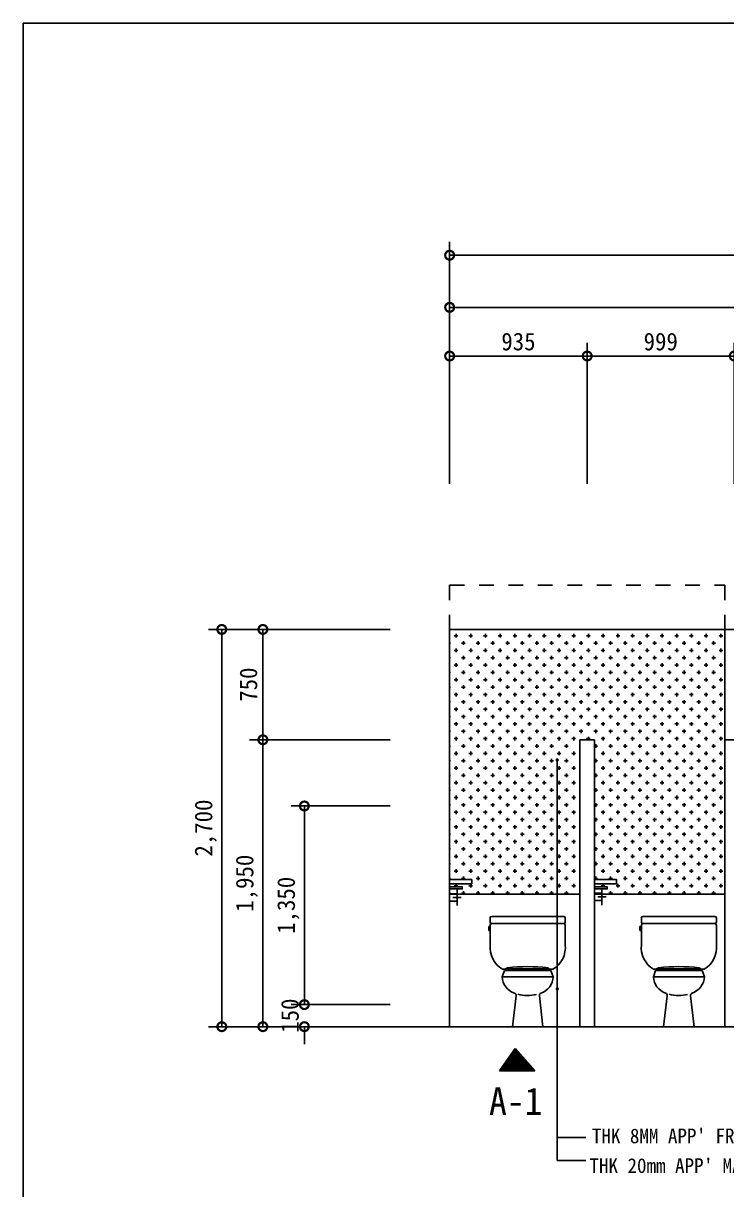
# Model space of a CAD drawing. Header units: inches. Extents: x -1249499 to 290957, y -589671 to 1013543.
# Drawn here: x -1079061 to -1074281, y 247884 to 255812 of the extents above; entities that cross this region are included whole.
import ezdxf

# ---------------------------------------------------------------- set-up
doc = ezdxf.new("R2010")
doc.units = ezdxf.units.IN
doc.header["$MEASUREMENT"] = 0
doc.linetypes.add('HIDDEN', pattern=[2, 1, -1])
for name, color, linetype in [('5', 5, 'Continuous'), ('6', 6, 'Continuous'), ('CHAIR', 4, 'Continuous'), ('DIM', 1, 'Continuous'), ('F', 150, 'Continuous'), ('H', 8, 'Continuous'), ('text', 7, 'Continuous'), ('WALL1', 3, 'Continuous')]:
    doc.layers.add(name, color=color, linetype=linetype)
doc.styles.get("Standard").update_dxf_attribs({"font": 'DotumChe.ttf'})
doc.dimstyles.new('STANDARD-600', dxfattribs={"dimtxt": 1000, "dimasz": 400, "dimexe": 800, "dimexo": 800, "dimgap": 400, "dimtad": 1, "dimdec": 0, "dimzin": 0, "dimdsep": 46, "dimlunit": 6, "dimtxsty": 'Standard', "dimsah": 1, "dimcen": 0.135, "dimclrd": 256, "dimclre": 256, "dimclrt": 4, "dimadec": 0, "dimazin": 0, "dimtfac": 1, "dimtdec": 0, "dimtofl": 0, "dimtmove": 2, "dimatfit": 3, "dimfxl": 1, "dimtolj": 1, "dimtzin": 0, "dimarcsym": 0})

# ---------------------------------------------------------------- blocks, each defined once
blk = doc.blocks.new('_DOTSMALL')
at = {"color": 0, "linetype": 'ByBlock', "const_width": 0.5}
blk.add_lwpolyline([(-0.0625, 0, 1), (0.0625, 0, 1)], format="xyb", close=True, dxfattribs=at)
blk = doc.blocks.new('*D960')
at = {"layer": 'DEFPOINTS', "color": 0, "transparency": 16777216}
for p in [(-1068358.9, 254235.9), (-1076163.9, 252381.8), (-1068358.9, 252381.8)]:
    blk.add_point(p, dxfattribs=at)
at = {"layer": 'H', "color": 0, "lineweight": -2, "transparency": 16777216}
for p, q in [((-1076163.9, 252681.8), (-1076163.9, 254325.9)), ((-1068358.9, 252681.8), (-1068358.9, 254325.9)), ((-1076163.9, 254235.9), (-1068358.9, 254235.9))]:
    blk.add_line(p, q, dxfattribs=at)
at = {"layer": 'H', "color": 0, "lineweight": -2, "transparency": 16777216, "xscale": 120, "yscale": 120, "zscale": 120, "rotation": 180}
blk.add_blockref('_DOTSMALL', (-1076163.9, 254235.9), dxfattribs=at)
at = {"layer": 'H', "color": 0, "lineweight": -2, "transparency": 16777216, "xscale": 120, "yscale": 120, "zscale": 120}
blk.add_blockref('_DOTSMALL', (-1068358.9, 254235.9), dxfattribs=at)
at = {"layer": 'H', "color": 4, "transparency": 16777216, "insert": (-1072261.4, 254344.8), "char_height": 120, "attachment_point": 5}
blk.add_mtext('\\A1;7,805', dxfattribs=at)
blk = doc.blocks.new('*D964')
at = {"layer": 'DEFPOINTS', "color": 0, "transparency": 16777216}
for p in [(-1071593.9, 253881.6), (-1076163.9, 252381.8), (-1071593.9, 252381.8)]:
    blk.add_point(p, dxfattribs=at)
at = {"layer": 'H', "color": 0, "lineweight": -2, "transparency": 16777216}
for p, q in [((-1076163.9, 252681.8), (-1076163.9, 253971.6)), ((-1071593.9, 252681.8), (-1071593.9, 253971.6)), ((-1076163.9, 253881.6), (-1071593.9, 253881.6))]:
    blk.add_line(p, q, dxfattribs=at)
at = {"layer": 'H', "color": 0, "lineweight": -2, "transparency": 16777216, "xscale": 120, "yscale": 120, "zscale": 120, "rotation": 180}
blk.add_blockref('_DOTSMALL', (-1076163.9, 253881.6), dxfattribs=at)
at = {"layer": 'H', "color": 0, "lineweight": -2, "transparency": 16777216, "xscale": 120, "yscale": 120, "zscale": 120}
blk.add_blockref('_DOTSMALL', (-1071593.9, 253881.6), dxfattribs=at)
at = {"layer": 'H', "color": 4, "transparency": 16777216, "insert": (-1073878.9, 253990.5), "char_height": 120, "attachment_point": 5}
blk.add_mtext('\\A1;4,570', dxfattribs=at)
blk = doc.blocks.new('*D970')
at = {"layer": 'DEFPOINTS', "color": 0, "transparency": 16777216}
for p in [(-1077151.1, 250492.3), (-1076268.2, 250492.3), (-1076268.2, 249142.3)]:
    blk.add_point(p, dxfattribs=at)
at = {"layer": 'H', "color": 0, "lineweight": -2, "transparency": 16777216}
for p, q in [((-1076568.2, 250492.3), (-1077241.1, 250492.3)), ((-1077151.1, 249142.3), (-1077151.1, 250492.3)), ((-1076568.2, 249142.3), (-1077241.1, 249142.3))]:
    blk.add_line(p, q, dxfattribs=at)
at = {"layer": 'H', "color": 0, "lineweight": -2, "transparency": 16777216, "xscale": 120, "yscale": 120, "zscale": 120}
for p, rotation in [((-1077151.1, 250492.3), 90), ((-1077151.1, 249142.3), 270)]:
    blk.add_blockref('_DOTSMALL', p, dxfattribs=dict(at, rotation=rotation))
at = {"layer": 'H', "color": 4, "transparency": 16777216, "insert": (-1077260, 249817.3), "char_height": 120, "attachment_point": 5, "rotation": 90}
blk.add_mtext('\\A1;1,350', dxfattribs=at)
blk = doc.blocks.new('*D971')
at = {"layer": 'DEFPOINTS', "color": 0, "transparency": 16777216}
for p in [(-1076268.2, 251692.3), (-1077712.3, 248992.3), (-1076268.2, 248992.3)]:
    blk.add_point(p, dxfattribs=at)
at = {"layer": 'H', "color": 0, "lineweight": -2, "transparency": 16777216}
for p, q in [((-1076568.2, 251692.3), (-1077802.3, 251692.3)), ((-1077712.3, 251692.3), (-1077712.3, 248992.3)), ((-1076568.2, 248992.3), (-1077802.3, 248992.3))]:
    blk.add_line(p, q, dxfattribs=at)
at = {"layer": 'H', "color": 0, "lineweight": -2, "transparency": 16777216, "xscale": 120, "yscale": 120, "zscale": 120}
for p, rotation in [((-1077712.3, 251692.3), 90), ((-1077712.3, 248992.3), 270)]:
    blk.add_blockref('_DOTSMALL', p, dxfattribs=dict(at, rotation=rotation))
at = {"layer": 'H', "color": 4, "transparency": 16777216, "insert": (-1077821.2, 250342.3), "char_height": 120, "attachment_point": 5, "rotation": 90}
blk.add_mtext('\\A1;2,700', dxfattribs=at)
blk = doc.blocks.new('*D972')
at = {"layer": 'DEFPOINTS', "color": 0, "transparency": 16777216}
for p in [(-1077433.1, 250942.3), (-1076268.2, 250942.3), (-1076268.2, 248992.3)]:
    blk.add_point(p, dxfattribs=at)
at = {"layer": 'H', "color": 0, "lineweight": -2, "transparency": 16777216}
for p, q in [((-1076568.2, 250942.3), (-1077523.1, 250942.3)), ((-1077433.1, 248992.3), (-1077433.1, 250942.3)), ((-1076568.2, 248992.3), (-1077523.1, 248992.3))]:
    blk.add_line(p, q, dxfattribs=at)
at = {"layer": 'H', "color": 0, "lineweight": -2, "transparency": 16777216, "xscale": 120, "yscale": 120, "zscale": 120}
for p, rotation in [((-1077433.1, 250942.3), 90), ((-1077433.1, 248992.3), 270)]:
    blk.add_blockref('_DOTSMALL', p, dxfattribs=dict(at, rotation=rotation))
at = {"layer": 'H', "color": 4, "transparency": 16777216, "insert": (-1077542.1, 249967.3), "char_height": 120, "attachment_point": 5, "rotation": 90}
blk.add_mtext('\\A1;1,950', dxfattribs=at)
blk = doc.blocks.new('*D973')
at = {"layer": 'DEFPOINTS', "color": 0, "transparency": 16777216}
for p in [(-1077151.1, 249142.3), (-1076270.5, 249142.3), (-1076070, 248992.3)]:
    blk.add_point(p, dxfattribs=at)
at = {"layer": 'H', "color": 0, "lineweight": -2, "transparency": 16777216}
for p, q in [((-1077151.1, 249142.3), (-1077151.1, 249262.3)), ((-1076570.5, 249142.3), (-1077241.1, 249142.3)), ((-1076370, 248992.3), (-1077241.1, 248992.3)), ((-1077151.1, 248992.3), (-1077151.1, 248872.3))]:
    blk.add_line(p, q, dxfattribs=at)
at = {"layer": 'H', "color": 0, "lineweight": -2, "transparency": 16777216, "xscale": 120, "yscale": 120, "zscale": 120}
for p, rotation in [((-1077151.1, 249142.3), 270), ((-1077151.1, 248992.3), 90)]:
    blk.add_blockref('_DOTSMALL', p, dxfattribs=dict(at, rotation=rotation))
at = {"layer": 'H', "color": 4, "transparency": 16777216, "insert": (-1077248.6, 249067.3), "char_height": 120, "attachment_point": 5, "rotation": 90}
blk.add_mtext('\\A1;150', dxfattribs=at)
blk = doc.blocks.new('*D974')
at = {"layer": 'DEFPOINTS', "color": 0, "transparency": 16777216}
for p in [(-1075228.9, 253550.8), (-1076163.9, 252381.8), (-1075228.9, 252381.8)]:
    blk.add_point(p, dxfattribs=at)
at = {"layer": 'H', "color": 0, "lineweight": -2, "transparency": 16777216}
for p, q in [((-1076163.9, 252681.8), (-1076163.9, 253640.8)), ((-1075228.9, 252681.8), (-1075228.9, 253640.8)), ((-1076163.9, 253550.8), (-1075228.9, 253550.8))]:
    blk.add_line(p, q, dxfattribs=at)
at = {"layer": 'H', "color": 0, "lineweight": -2, "transparency": 16777216, "xscale": 120, "yscale": 120, "zscale": 120, "rotation": 180}
blk.add_blockref('_DOTSMALL', (-1076163.9, 253550.8), dxfattribs=at)
at = {"layer": 'H', "color": 0, "lineweight": -2, "transparency": 16777216, "xscale": 120, "yscale": 120, "zscale": 120}
blk.add_blockref('_DOTSMALL', (-1075228.9, 253550.8), dxfattribs=at)
at = {"layer": 'H', "color": 4, "transparency": 16777216, "insert": (-1075696.4, 253648.4), "char_height": 120, "attachment_point": 5}
blk.add_mtext('\\A1;935', dxfattribs=at)
blk = doc.blocks.new('*D975')
at = {"layer": 'DEFPOINTS', "color": 0, "transparency": 16777216}
for p in [(-1077433.1, 251692.3), (-1076268.2, 251692.3), (-1076268.2, 250942.3)]:
    blk.add_point(p, dxfattribs=at)
at = {"layer": 'H', "color": 0, "lineweight": -2, "transparency": 16777216}
for p, q in [((-1076568.2, 251692.3), (-1077523.1, 251692.3)), ((-1077433.1, 250942.3), (-1077433.1, 251692.3)), ((-1076568.2, 250942.3), (-1077523.1, 250942.3))]:
    blk.add_line(p, q, dxfattribs=at)
at = {"layer": 'H', "color": 0, "lineweight": -2, "transparency": 16777216, "xscale": 120, "yscale": 120, "zscale": 120}
for p, rotation in [((-1077433.1, 251692.3), 90), ((-1077433.1, 250942.3), 270)]:
    blk.add_blockref('_DOTSMALL', p, dxfattribs=dict(at, rotation=rotation))
at = {"layer": 'H', "color": 4, "transparency": 16777216, "insert": (-1077530.7, 251317.3), "char_height": 120, "attachment_point": 5, "rotation": 90}
blk.add_mtext('\\A1;750', dxfattribs=at)
blk = doc.blocks.new('*D976')
at = {"layer": 'DEFPOINTS', "color": 0, "transparency": 16777216}
for p in [(-1074229.9, 253550.8), (-1075228.9, 252381.8), (-1074229.9, 252381.8)]:
    blk.add_point(p, dxfattribs=at)
at = {"layer": 'H', "color": 0, "lineweight": -2, "transparency": 16777216}
for p, q in [((-1075228.9, 252681.8), (-1075228.9, 253640.8)), ((-1074229.9, 252681.8), (-1074229.9, 253640.8)), ((-1075228.9, 253550.8), (-1074229.9, 253550.8))]:
    blk.add_line(p, q, dxfattribs=at)
at = {"layer": 'H', "color": 0, "lineweight": -2, "transparency": 16777216, "xscale": 120, "yscale": 120, "zscale": 120, "rotation": 180}
blk.add_blockref('_DOTSMALL', (-1075228.9, 253550.8), dxfattribs=at)
at = {"layer": 'H', "color": 0, "lineweight": -2, "transparency": 16777216, "xscale": 120, "yscale": 120, "zscale": 120}
blk.add_blockref('_DOTSMALL', (-1074229.9, 253550.8), dxfattribs=at)
at = {"layer": 'H', "color": 4, "transparency": 16777216, "insert": (-1074729.4, 253648.4), "char_height": 120, "attachment_point": 5}
blk.add_mtext('\\A1;999', dxfattribs=at)

msp = doc.modelspace()

# ---------------------------------------------------------------- hatches: boundary and pattern name
at = {"layer": 'H'}
h = msp.add_hatch(dxfattribs=at)
h.set_pattern_fill('CROSS', color=256, scale=200, style=0)
h.set_pattern_definition([(0, (-1268833.256, 96849.99), (50, 50), [25, -75]), (90, (-1268820.756, 96837.49), (-50, 50), [25, -75])])
h.paths.add_polyline_path([(-1075178.9, 250942.3), (-1075178.9, 249992.3), (-1075029, 249992.3), (-1075029, 249962.3), (-1075178.9, 249962.3), (-1075178.9, 249942.3), (-1075093.1, 249942.3), (-1075093.1, 249929.1), (-1075128.9, 249929.1), (-1075128.9, 249892.3), (-1074293.9, 249892.3), (-1074293.9, 251692.3), (-1076163.9, 251692.3), (-1076163.9, 249992.3), (-1076014, 249992.3), (-1076014, 249962.3), (-1076163.9, 249962.3), (-1076163.9, 249942.3), (-1076078.1, 249942.3), (-1076078.1, 249929.1), (-1076163.9, 249929.1), (-1076163.9, 249896), (-1076113.9, 249896), (-1076113.9, 249892.3), (-1075278.9, 249892.3), (-1075278.9, 250942.3)])
h = msp.add_hatch(dxfattribs=at)
h.set_pattern_fill('ANSI31', color=256, scale=48, style=0)
h.set_pattern_definition([(45, (-1050640.6145, 290689.468), (-4.2426407, 4.2426407), [])])
h.paths.add_polyline_path([(-1075584.2, 248692.2), (-1075718.5, 248843.6), (-1075825.2, 248692.2)])

# ---------------------------------------------------------------- linework, layer by layer
at = {"linetype": 'HIDDEN', "ltscale": 100}
for p, q in [((-1076163.9, 251992.3), (-1074293.8, 251992.3)), ((-1076163.9, 251992.3), (-1076163.9, 251692.3)), ((-1074293.9, 251692.3), (-1074293.8, 251992.3))]:
    msp.add_line(p, q, dxfattribs=at)
at = {"color": 2}
msp.add_line((-1076638.9, 248992.3), (-1067607.1, 248992.3), dxfattribs=at)
at = {"color": 6}
msp.add_lwpolyline([(-1079061.1, 255812.2), (-1057868.6, 255812.2), (-1057868.6, 238739.7), (-1079061.1, 238739.7)], close=True, dxfattribs=at)
at = {"layer": '5', "linetype": 'Continuous'}
for p, q in [((-1076163.9, 249892.3), (-1075278.9, 249892.3)), ((-1075178.9, 249892.3), (-1074293.9, 249892.3))]:
    msp.add_line(p, q, dxfattribs=at)
at = {"layer": '6'}
for p, q in [((-1075888.3, 249732.3), (-1075888.3, 249702.5)), ((-1075388.3, 249742.3), (-1075878.3, 249742.3)), ((-1075378.3, 249732.3), (-1075378.3, 249702.5)), ((-1074861.1, 249732.3), (-1074861.1, 249702.5)), ((-1074361.1, 249742.3), (-1074851.1, 249742.3)), ((-1074351.1, 249732.3), (-1074351.1, 249702.5)), ((-1075888.3, 249672.5), (-1075898.3, 249672.5)), ((-1075898.3, 249647), (-1075898.3, 249672.5)), ((-1075888.3, 249549.4), (-1075888.3, 249682.5)), ((-1075388.3, 249692.5), (-1075878.3, 249692.5)), ((-1075378.3, 249549.4), (-1075378.3, 249682.5)), ((-1074871.1, 249647), (-1074871.1, 249672.5)), ((-1074861.1, 249672.5), (-1074871.1, 249672.5)), ((-1074861.1, 249549.4), (-1074861.1, 249682.5)), ((-1074361.1, 249692.5), (-1074851.1, 249692.5)), ((-1074351.1, 249549.4), (-1074351.1, 249682.5)), ((-1075888.3, 249647), (-1075898.3, 249647)), ((-1074861.1, 249647), (-1074871.1, 249647)), ((-1075791.4, 249375.1), (-1075806.6, 249331.2)), ((-1075460.1, 249331.2), (-1075806.6, 249331.2)), ((-1075461.6, 249382.3), (-1075805.1, 249382.3)), ((-1075475.3, 249375.1), (-1075791.4, 249375.1)), ((-1075784.9, 249386.1), (-1075771.4, 249393.3)), ((-1075784.9, 249386.1), (-1075784.9, 249386.1)), ((-1075487.3, 249386.1), (-1075784.9, 249386.1)), ((-1075784.3, 249376.9), (-1075784.3, 249380.5)), ((-1075784.3, 249380.5), (-1075674.5, 249380.5)), ((-1075674.5, 249376.9), (-1075784.3, 249376.9)), ((-1075482.4, 249380.5), (-1075592.2, 249380.5)), ((-1075592.2, 249376.9), (-1075482.4, 249376.9)), ((-1075495.3, 249393.3), (-1075487.3, 249386.1)), ((-1075482.4, 249376.9), (-1075482.4, 249380.5)), ((-1075475.3, 249375.1), (-1075460.1, 249331.2)), ((-1074764.2, 249375.1), (-1074779.4, 249331.2)), ((-1074432.9, 249331.2), (-1074779.4, 249331.2)), ((-1074434.4, 249382.3), (-1074777.8, 249382.3)), ((-1074448, 249375.1), (-1074764.2, 249375.1)), ((-1074757.6, 249386.1), (-1074744.2, 249393.3)), ((-1074460.1, 249386.1), (-1074757.6, 249386.1)), ((-1074757.6, 249386.1), (-1074757.6, 249386.1)), ((-1074757.1, 249380.5), (-1074647.3, 249380.5)), ((-1074757.1, 249376.9), (-1074757.1, 249380.5)), ((-1074647.3, 249376.9), (-1074757.1, 249376.9)), ((-1074455.1, 249380.5), (-1074565, 249380.5)), ((-1074565, 249376.9), (-1074455.1, 249376.9)), ((-1074468, 249393.3), (-1074460.1, 249386.1)), ((-1074455.1, 249376.9), (-1074455.1, 249380.5)), ((-1074448, 249375.1), (-1074432.9, 249331.2)), ((-1075712.6, 249202.4), (-1075736.8, 248992.3)), ((-1075554.1, 249202.4), (-1075529.9, 248992.3)), ((-1074685.3, 249202.4), (-1074709.6, 248992.3)), ((-1074526.9, 249202.4), (-1074502.6, 248992.3)), ((-1075736.8, 248992.3), (-1075529.9, 248992.3)), ((-1074709.6, 248992.3), (-1074502.6, 248992.3))]:
    msp.add_line(p, q, dxfattribs=at)
for points in [[(-1076163.9, 249992.3), (-1076014, 249992.3), (-1076014, 249962.3), (-1076163.9, 249962.3)], [(-1075178.9, 249992.3), (-1075029, 249992.3), (-1075029, 249962.3), (-1075178.9, 249962.3)]]:
    msp.add_lwpolyline(points, close=True, dxfattribs=at)
for centre, radius, start, end in [((-1075878.3, 249732.3), 10, 90, 180), ((-1075388.3, 249732.3), 10, 0, 90), ((-1074851.1, 249732.3), 10, 90, 180), ((-1074361.1, 249732.3), 10, 0, 90), ((-1075878.3, 249702.5), 10, 180, 270), ((-1075878.3, 249682.5), 10, 90, 180), ((-1075388.3, 249702.5), 10, 270, 0), ((-1075388.3, 249682.5), 10, 0, 90), ((-1074851.1, 249702.5), 10, 180, 270), ((-1074851.1, 249682.5), 10, 90, 180), ((-1074361.1, 249702.5), 10, 270, 0), ((-1074361.1, 249682.5), 10, 0, 90), ((-1075714.8, 249531.6), 174.5, 174.14169, 238.83775), ((-1075551.9, 249531.6), 174.5, 301.16225, 5.85831), ((-1074687.6, 249531.6), 174.5, 174.14169, 238.83775), ((-1074524.7, 249531.6), 174.5, 301.16225, 5.85831), ((-1075687.1, 249334.5), 119.5, 181.59197, 252.42655), ((-1075633.3, 248069), 1331.4, 84.04753, 95.95247), ((-1075674.5, 249378.7), 1.77, 270, 90), ((-1075592.2, 249378.7), 1.77, 90, 270), ((-1075579.6, 249334.5), 119.5, 287.57345, 358.40803), ((-1074659.9, 249334.5), 119.5, 181.59197, 252.42655), ((-1074606.1, 248069), 1331.4, 84.04753, 95.95247), ((-1074647.3, 249378.7), 1.77, 270, 90), ((-1074565, 249378.7), 1.77, 90, 270), ((-1074552.4, 249334.5), 119.5, 287.57345, 358.40803), ((-1075727.9, 249205.6), 15.7, 348.11167, 72.42655), ((-1075633.9, 249446.1), 242.2, 254.24921, 284.37092), ((-1075538.8, 249205.6), 15.7, 107.57345, 191.88833), ((-1074700.7, 249205.6), 15.7, 348.11167, 72.42655), ((-1074606.7, 249446.1), 242.2, 254.24921, 284.37092), ((-1074511.5, 249205.6), 15.7, 107.57345, 191.88833)]:
    msp.add_arc(centre, radius, start, end, dxfattribs=at)
at = {"layer": 'CHAIR'}
for p, q in [((-1075278.9, 250942.3), (-1075278.9, 248992.3)), ((-1075178.9, 250942.3), (-1075278.9, 250942.3)), ((-1075178.9, 248992.3), (-1075178.9, 250942.3))]:
    msp.add_line(p, q, dxfattribs=at)
at = {"layer": 'F'}
for p, q in [((-1076113.9, 249896), (-1076163.9, 249896)), ((-1076113.9, 249926), (-1076113.9, 249816)), ((-1076113.9, 249896), (-1076113.9, 249846)), ((-1075128.9, 249898.8), (-1075178.9, 249898.8)), ((-1075128.9, 249928.8), (-1075128.9, 249818.8)), ((-1075128.9, 249898.8), (-1075128.9, 249848.8)), ((-1076113.9, 249846), (-1076163.9, 249846)), ((-1076113.9, 249871), (-1076141.6, 249871)), ((-1076113.9, 249871), (-1076113.9, 249853.7)), ((-1076113.9, 249871), (-1076086.1, 249871)), ((-1075128.9, 249848.8), (-1075178.9, 249848.8)), ((-1075128.9, 249873.8), (-1075156.6, 249873.8)), ((-1075128.9, 249873.8), (-1075128.9, 249856.5)), ((-1075128.9, 249873.8), (-1075101.1, 249873.8))]:
    msp.add_line(p, q, dxfattribs=at)
at = {"layer": 'H'}
for p, q in [((-1074165.9, 250942.3), (-1074293.9, 250942.3)), ((-1075718.5, 248843.6), (-1075825.2, 248692.2)), ((-1075584.2, 248692.2), (-1075718.5, 248843.6)), ((-1075825.2, 248692.2), (-1075584.2, 248692.2))]:
    msp.add_line(p, q, dxfattribs=at)
for points in [[(-1076163.9, 249942.3), (-1076078.1, 249942.3), (-1076078.1, 249929.1), (-1076163.9, 249929.1)], [(-1075178.9, 249942.3), (-1075093.1, 249942.3), (-1075093.1, 249929.1), (-1075178.9, 249929.1)]]:
    msp.add_lwpolyline(points, close=True, dxfattribs=at)
at = {"layer": 'WALL1'}
for p, q in [((-1076163.9, 251692.3), (-1068158.9, 251692.3)), ((-1076163.9, 251692.3), (-1076163.9, 248992.3)), ((-1074293.9, 251692.3), (-1074293.9, 248992.3))]:
    msp.add_line(p, q, dxfattribs=at)

# ---------------------------------------------------------------- texts
at = {"color": 3, "insert": (-1075714.8, 248579.5), "char_height": 187.3, "attachment_point": 2}
msp.add_mtext('A-1', dxfattribs=at)
at = {"layer": 'text', "char_height": 100, "width": 10824, "attachment_point": 1}
for s, insert in [("THK 8MM APP' FROST GLASS", (-1075197.4, 248299.8)), ("THK 20mm APP' MARBLE(마론 엠페라도) FIN.", (-1075213.7, 248097.9))]:
    msp.add_mtext(s, dxfattribs=dict(at, insert=insert))

# ---------------------------------------------------------------- dimensions: what is measured, and where the dimension line sits
at = {"layer": 'H'}
for base, p1, p2, picture, middle in [((-1068358.9, 254235.9), (-1076163.9, 252381.8), (-1068358.9, 252381.8), '*D960', (-1072261.4, 254344.8)), ((-1071593.9, 253881.6), (-1076163.9, 252381.8), (-1071593.9, 252381.8), '*D964', (-1073878.9, 253990.5)), ((-1075228.9, 253550.8), (-1076163.9, 252381.8), (-1075228.9, 252381.8), '*D974', (-1075696.4, 253648.4)), ((-1074229.9, 253550.8), (-1075228.9, 252381.8), (-1074229.9, 252381.8), '*D976', (-1074729.4, 253648.4))]:
    dim = msp.add_linear_dim(base=base, p1=p1, p2=p2, dimstyle='STANDARD-600', override={"dimscale": 60, "dimtxt": 2, "dimasz": 2, "dimexe": 1.5, "dimexo": 5, "dimgap": 0.625, "dimtoh": 1, "dimzin": 8, "dimblk1": 'DOTSMALL', "dimblk2": 'DOTSMALL', "dimcen": 1, "dimclrd": 0, "dimclre": 0, "dimtix": 1}, dxfattribs=at)
    dim.commit()
    dim.dimension.update_dxf_attribs({"geometry": picture, "text_midpoint": middle})
for base, p1, p2, picture, middle in [((-1077712.3, 248992.3), (-1076268.2, 251692.3), (-1076268.2, 248992.3), '*D971', (-1077821.2, 250342.3)), ((-1077433.1, 251692.3), (-1076268.2, 250942.3), (-1076268.2, 251692.3), '*D975', (-1077530.7, 251317.3)), ((-1077433.1, 250942.3), (-1076268.2, 248992.3), (-1076268.2, 250942.3), '*D972', (-1077542.1, 249967.3)), ((-1077151.1, 250492.3), (-1076268.2, 249142.3), (-1076268.2, 250492.3), '*D970', (-1077260, 249817.3)), ((-1077151.1, 249142.3), (-1076070, 248992.3), (-1076270.5, 249142.3), '*D973', (-1077248.6, 249067.3))]:
    dim = msp.add_linear_dim(base=base, p1=p1, p2=p2, angle=90, dimstyle='STANDARD-600', override={"dimscale": 60, "dimtxt": 2, "dimasz": 2, "dimexe": 1.5, "dimexo": 5, "dimgap": 0.625, "dimtoh": 1, "dimzin": 8, "dimblk1": 'DOTSMALL', "dimblk2": 'DOTSMALL', "dimcen": 1, "dimclrd": 0, "dimclre": 0, "dimtix": 1}, dxfattribs=at)
    dim.commit()
    dim.dimension.update_dxf_attribs({"geometry": picture, "text_midpoint": middle})

# ---------------------------------------------------------------- leaders
at = {"layer": 'DIM', "color": 8}
for points in [[(-1075432.9, 250805.2), (-1075432.9, 248239.2), (-1075239.4, 248239.2)], [(-1075432.9, 249249.5), (-1075432.9, 248083.6), (-1075239.4, 248083.6)]]:
    msp.add_leader(points, dimstyle='STANDARD-600', override={"dimscale": 60, "dimtxt": 1.8, "dimasz": 1.5, "dimexe": 1.5, "dimexo": 2, "dimgap": 0.5, "dimtad": 3, "dimzin": 8, "dimcen": 1, "dimclrd": 8, "dimclre": 8, "dimtix": 1, "dimldrblk": 'DOTSMALL'}, dxfattribs=at)

doc.saveas('drawing.dxf')
